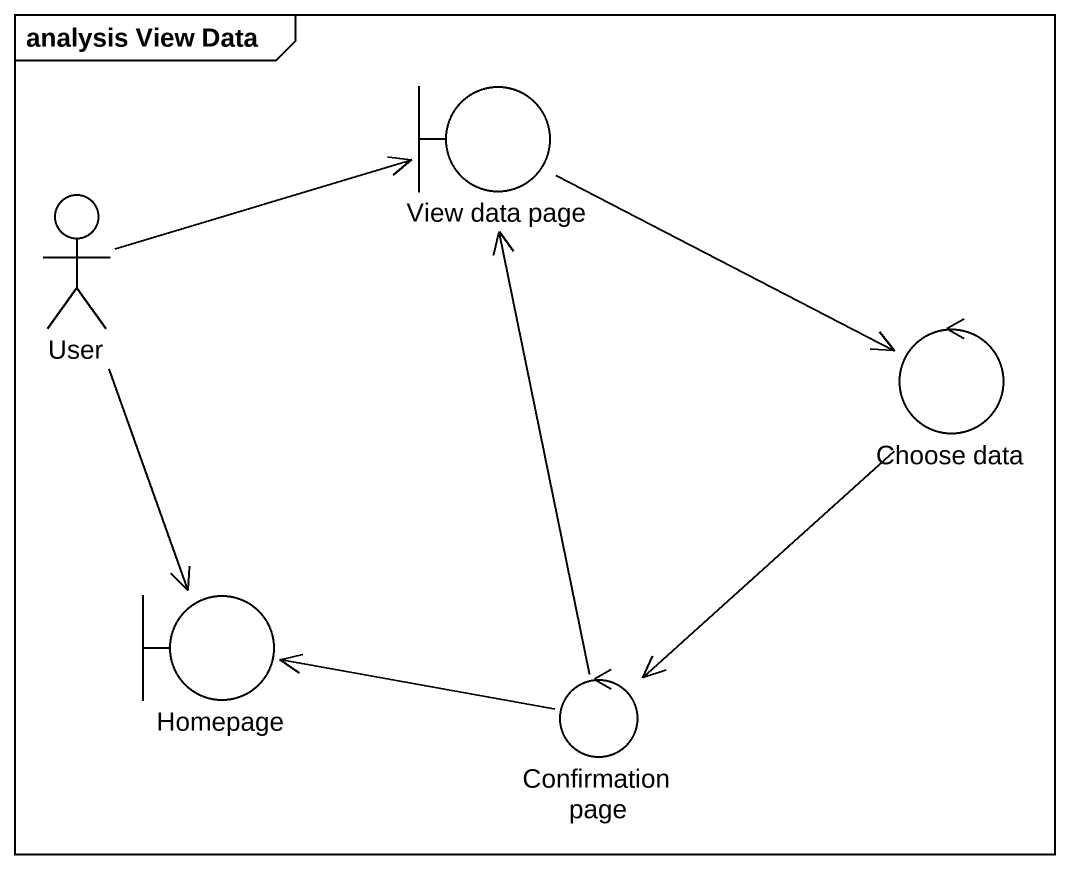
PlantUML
@startuml
mainframe analysis View Data
boundary "View data page" as View_data_page
actor User
control "Choose data" as Choose_data
boundary Homepage
control "Confirmation page" as Confirmation_page
View_data_page -right-> Choose_data
User -right-> View_data_page
User --> Homepage
Choose_data --> Confirmation_page
Confirmation_page -up-> View_data_page
Confirmation_page -left-> Homepage
@enduml
